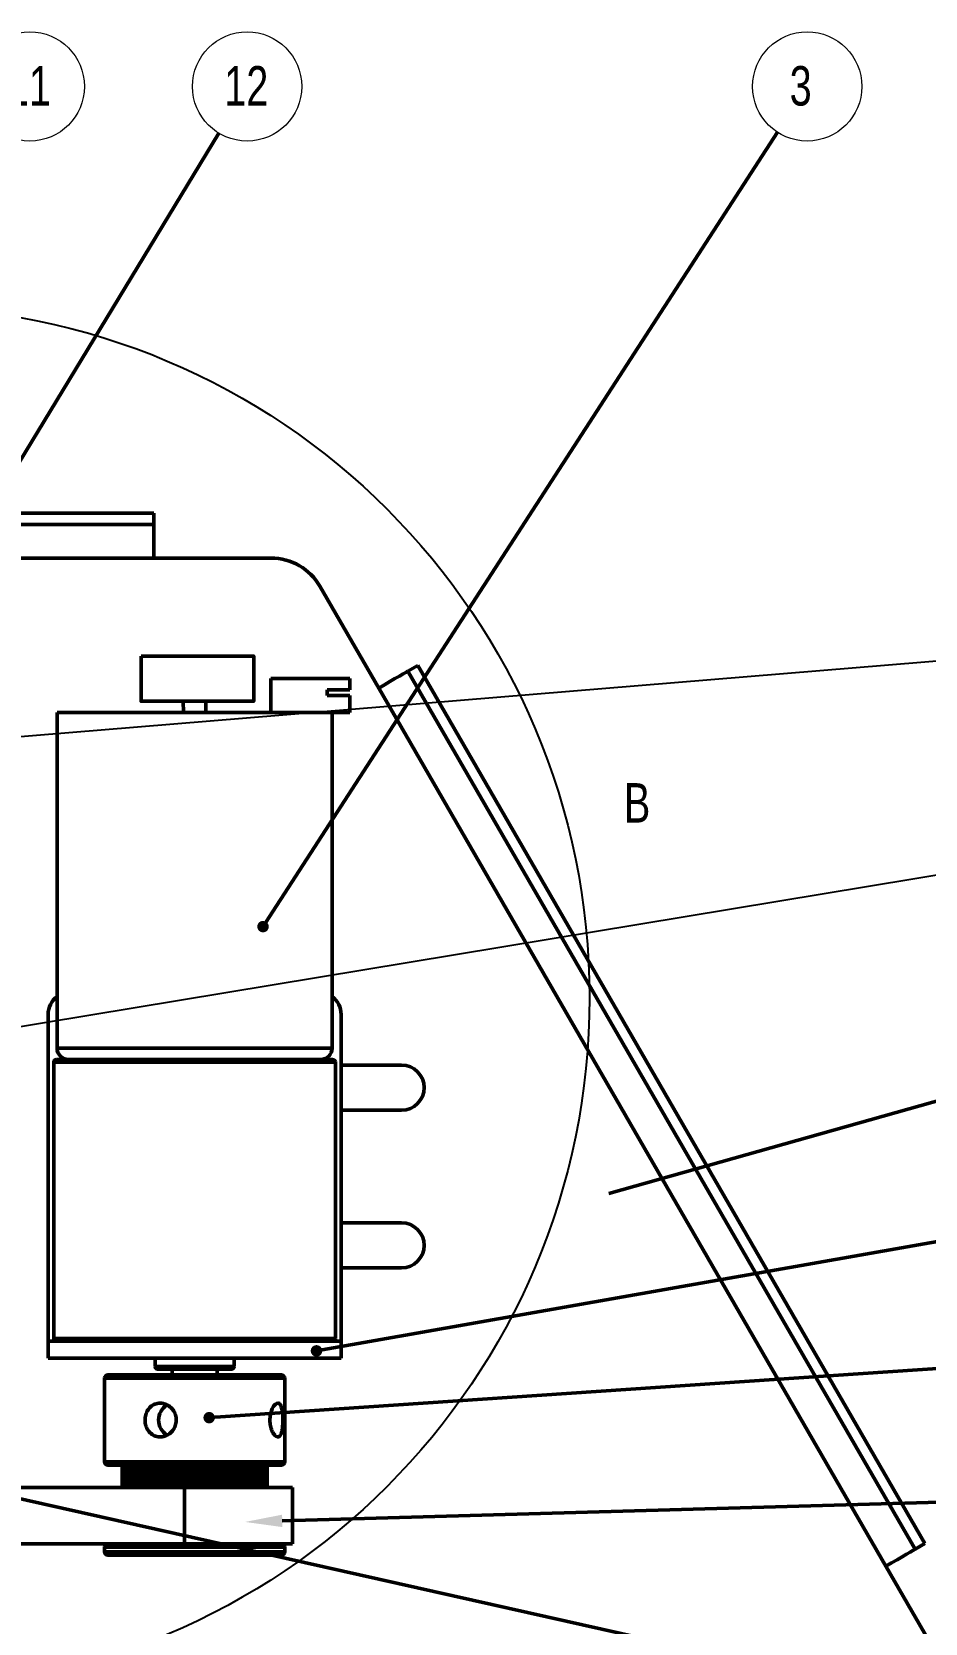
# Model space of a CAD drawing. Header units: millimetres. Extents: x 4430 to 5189, y 950 to 1287.
# Drawn here: x 4602.3 to 4681.6, y 1145.1 to 1286.3 of the extents above; entities that cross this region are included whole.
import ezdxf

# ---------------------------------------------------------------- set-up
doc = ezdxf.new("R2010")
doc.units = ezdxf.units.MM
doc.header["$LTSCALE"] = 0.5
doc.layers.add('BOL', color=7, linetype='Continuous', lineweight=50)
for name, color, linetype in [('HAT', 3, 'Continuous'), ('THIN', 8, 'Continuous'), ('TXT', 114, 'Continuous')]:
    doc.layers.add(name, color=color, linetype=linetype)
doc.styles.add('SLDTEXTSTYLE0', font='TXT', dxfattribs={"width": 0.75})

# ---------------------------------------------------------------- blocks, each defined once
blk = doc.blocks.new('_Dot')
at = {"color": 0, "linetype": 'ByBlock', "lineweight": -2}
blk.add_line((-0.5, 0), (-1, 0), dxfattribs=at)
at = {"color": 0, "linetype": 'ByBlock', "const_width": 0.5}
blk.add_lwpolyline([(-0.25, 0, 1), (0.25, 0, 1)], format="xyb", close=True, dxfattribs=at)
blk = doc.blocks.new('*U45')
at = {"layer": 'BOL'}
for p, q in [((5.99, -2.5), (5.99, 0.5)), ((5.99, 0.5), (12.99, 0.5)), ((12.99, 0.5), (12.99, -0.5)), ((12.99, -0.5), (10.99, -0.5)), ((10.99, -0.5), (10.99, -1)), ((10.99, -1), (12.99, -1)), ((12.99, -1), (12.99, -2.5)), ((11.41, -2.5), (-12.99, -2.5)), ((-1.79, -1.51), (-1.78, -2.5)), ((-0.79, -1.5), (-0.29, -1.5)), ((-0.79, -1.5), (0.21, -1.51)), ((0.21, -1.51), (0.2, -2.5)), ((12.99, -2.5), (11.41, -2.5))]:
    blk.add_line(p, q, dxfattribs=at)
blk.add_lwpolyline([(-5.54, 2.5), (4.46, 2.5), (4.46, -1.5), (-5.54, -1.5)], close=True, dxfattribs=at)
blk = doc.blocks.new('*U46')
at = {"layer": 'BOL', "color": 0, "linetype": 'ByBlock', "lineweight": -2, "transparency": 16777216}
blk.add_blockref('*U45', (4617.54, 1228.4), dxfattribs=at)

msp = doc.modelspace()

# ---------------------------------------------------------------- linework, layer by layer
at = {"color": 0, "linetype": 'Continuous', "lineweight": 18}
for centre in [(4602.131, 1281.467), (4621.413, 1281.467)]:
    msp.add_circle(centre, 4.847, dxfattribs=at)
at = {"color": 0, "linetype": 'Continuous', "lineweight": 0}
msp.add_circle((4671.113, 1281.467), 4.847, dxfattribs=at)
at = {"layer": 'BOL'}
for p, q in [((4613.123, 1243.596), (4523.123, 1243.596)), ((4613.123, 1242.596), (4613.123, 1243.596)), ((4613.123, 1242.596), (4523.123, 1242.596)), ((4613.123, 1239.596), (4613.123, 1242.596)), ((4613.123, 1239.596), (4594.946, 1239.596)), ((4623.548, 1239.596), (4613.123, 1239.596)), ((4633.091, 1228.067), (4627.878, 1237.096)), ((4634.086, 1228.641), (4634.535, 1228.901)), ((4634.535, 1228.901), (4634.928, 1229.128)), ((4634.928, 1229.128), (4635.252, 1229.314)), ((4635.252, 1229.314), (4635.492, 1229.453)), ((4635.492, 1229.453), (4635.639, 1229.538)), ((4635.639, 1229.538), (4635.689, 1229.567)), ((4635.689, 1229.567), (4636.555, 1230.067)), ((4680.689, 1151.625), (4635.689, 1229.567)), ((4681.555, 1152.125), (4636.555, 1230.067)), ((4633.091, 1228.067), (4633.598, 1228.36)), ((4678.091, 1150.125), (4633.091, 1228.067)), ((4633.598, 1228.36), (4634.086, 1228.641)), ((4604.552, 1225.896), (4604.552, 1196.096)), ((4628.952, 1196.096), (4628.952, 1225.896)), ((4603.752, 1199.096), (4603.752, 1170.096)), ((4629.752, 1199.096), (4629.752, 1170.096)), ((4604.502, 1195.096), (4629.002, 1195.096)), ((4604.552, 1196.096), (4628.952, 1196.096)), ((4604.252, 1194.846), (4604.252, 1170.346)), ((4629.252, 1194.846), (4604.252, 1194.846)), ((4629.252, 1170.346), (4629.252, 1194.846)), ((4635.123, 1194.596), (4629.752, 1194.596)), ((4629.752, 1190.596), (4635.123, 1190.596)), ((4635.123, 1180.596), (4629.752, 1180.596)), ((4629.752, 1176.596), (4635.123, 1176.596)), ((4603.752, 1170.096), (4603.752, 1168.596)), ((4603.752, 1170.096), (4629.752, 1170.096)), ((4604.252, 1170.346), (4629.252, 1170.346)), ((4629.752, 1170.096), (4629.752, 1168.596)), ((4603.752, 1168.596), (4629.752, 1168.596)), ((4613.252, 1168.596), (4613.252, 1167.846)), ((4620.252, 1167.846), (4620.252, 1168.596)), ((4608.752, 1166.796), (4608.752, 1159.396)), ((4608.752, 1166.796), (4624.752, 1166.796)), ((4609.052, 1167.096), (4624.452, 1167.096)), ((4613.252, 1167.846), (4620.252, 1167.846)), ((4620.002, 1167.596), (4613.502, 1167.596)), ((4614.752, 1167.596), (4614.752, 1167.096)), ((4618.752, 1167.096), (4618.752, 1167.596)), ((4624.752, 1159.396), (4624.752, 1166.796)), ((4608.752, 1159.396), (4624.752, 1159.396)), ((4609.052, 1159.096), (4624.452, 1159.096)), ((4610.319, 1157.096), (4610.319, 1159.096)), ((4610.33, 1157.096), (4610.33, 1159.096)), ((4610.339, 1157.096), (4610.339, 1159.096)), ((4610.382, 1157.096), (4610.382, 1159.096)), ((4610.419, 1157.096), (4610.419, 1159.096)), ((4610.453, 1157.096), (4610.453, 1159.096)), ((4610.546, 1157.096), (4610.546, 1159.096)), ((4610.607, 1157.096), (4610.607, 1159.096)), ((4610.666, 1157.096), (4610.666, 1159.096)), ((4610.808, 1157.096), (4610.808, 1159.096)), ((4610.892, 1157.096), (4610.892, 1159.096)), ((4610.975, 1157.096), (4610.975, 1159.096)), ((4611.164, 1157.096), (4611.164, 1159.096)), ((4611.27, 1157.096), (4611.27, 1159.096)), ((4611.375, 1157.096), (4611.375, 1159.096)), ((4611.608, 1157.096), (4611.608, 1159.096)), ((4611.734, 1157.096), (4611.734, 1159.096)), ((4611.859, 1157.096), (4611.859, 1159.096)), ((4612.133, 1157.096), (4612.133, 1159.096)), ((4612.278, 1157.096), (4612.278, 1159.096)), ((4612.421, 1157.096), (4612.421, 1159.096)), ((4612.731, 1157.096), (4612.731, 1159.096)), ((4612.892, 1157.096), (4612.892, 1159.096)), ((4613.051, 1157.096), (4613.051, 1159.096)), ((4613.37, 1157.096), (4613.37, 1159.096)), ((4613.392, 1157.096), (4613.392, 1159.096)), ((4613.566, 1157.096), (4613.566, 1159.096)), ((4613.74, 1157.096), (4613.74, 1159.096)), ((4614.018, 1157.096), (4614.018, 1159.096)), ((4614.106, 1157.096), (4614.106, 1159.096)), ((4614.291, 1157.096), (4614.291, 1159.096)), ((4614.476, 1157.096), (4614.476, 1159.096)), ((4614.709, 1157.096), (4614.709, 1159.096)), ((4614.862, 1157.096), (4614.862, 1159.096)), ((4615.055, 1157.096), (4615.055, 1159.096)), ((4615.248, 1157.096), (4615.248, 1159.096)), ((4615.432, 1157.096), (4615.432, 1159.096)), ((4615.635, 1157.096), (4615.635, 1159.096)), ((4615.648, 1157.096), (4615.648, 1159.096)), ((4615.846, 1157.096), (4615.846, 1159.096)), ((4616.044, 1157.096), (4616.044, 1159.096)), ((4616.176, 1157.096), (4616.176, 1159.096)), ((4616.383, 1157.096), (4616.383, 1159.096)), ((4616.451, 1157.096), (4616.451, 1159.096)), ((4616.651, 1157.096), (4616.651, 1159.096)), ((4616.851, 1157.096), (4616.851, 1159.096)), ((4616.929, 1157.096), (4616.929, 1159.096)), ((4617.137, 1157.096), (4617.137, 1159.096)), ((4617.259, 1157.096), (4617.259, 1159.096)), ((4617.458, 1157.096), (4617.458, 1159.096)), ((4617.656, 1157.096), (4617.656, 1159.096)), ((4617.679, 1157.096), (4617.679, 1159.096)), ((4617.885, 1157.096), (4617.885, 1159.096)), ((4618.059, 1157.096), (4618.059, 1159.096)), ((4618.253, 1157.096), (4618.253, 1159.096)), ((4618.447, 1157.096), (4618.447, 1159.096)), ((4618.614, 1157.096), (4618.614, 1159.096)), ((4618.838, 1157.096), (4618.838, 1159.096)), ((4619.025, 1157.096), (4619.025, 1159.096)), ((4619.212, 1157.096), (4619.212, 1159.096)), ((4619.315, 1157.096), (4619.315, 1159.096)), ((4619.585, 1157.096), (4619.585, 1159.096)), ((4619.761, 1157.096), (4619.761, 1159.096)), ((4619.937, 1157.096), (4619.937, 1159.096)), ((4619.975, 1157.096), (4619.975, 1159.096)), ((4620.287, 1157.096), (4620.287, 1159.096)), ((4620.449, 1157.096), (4620.449, 1159.096)), ((4620.613, 1157.096), (4620.613, 1159.096)), ((4620.933, 1157.096), (4620.933, 1159.096)), ((4621.079, 1157.096), (4621.079, 1159.096)), ((4621.227, 1157.096), (4621.227, 1159.096)), ((4621.513, 1157.096), (4621.513, 1159.096)), ((4621.641, 1157.096), (4621.641, 1159.096)), ((4621.771, 1157.096), (4621.771, 1159.096)), ((4622.018, 1157.096), (4622.018, 1159.096)), ((4622.126, 1157.096), (4622.126, 1159.096)), ((4622.236, 1157.096), (4622.236, 1159.096)), ((4622.44, 1157.096), (4622.44, 1159.096)), ((4622.526, 1157.096), (4622.526, 1159.096)), ((4622.614, 1157.096), (4622.614, 1159.096)), ((4622.772, 1157.096), (4622.772, 1159.096)), ((4622.835, 1157.096), (4622.835, 1159.096)), ((4622.9, 1157.096), (4622.9, 1159.096)), ((4623.01, 1157.096), (4623.01, 1159.096)), ((4623.048, 1157.096), (4623.048, 1159.096)), ((4623.089, 1157.096), (4623.089, 1159.096)), ((4623.148, 1157.096), (4623.148, 1159.096)), ((4623.162, 1157.096), (4623.162, 1159.096)), ((4623.178, 1157.096), (4623.178, 1159.096)), ((4623.186, 1157.096), (4623.186, 1159.096)), ((4615.863, 1157.096), (4567.233, 1157.096)), ((4615.863, 1152.096), (4615.863, 1157.096)), ((4625.452, 1157.096), (4615.863, 1157.096)), ((4625.452, 1152.096), (4625.452, 1157.096)), ((4615.863, 1152.096), (4567.233, 1152.096)), ((4608.752, 1151.796), (4608.752, 1151.396)), ((4608.752, 1151.796), (4624.752, 1151.796)), ((4608.752, 1151.396), (4624.752, 1151.396)), ((4625.452, 1152.096), (4615.863, 1152.096)), ((4624.752, 1151.396), (4624.752, 1151.796)), ((4679.928, 1151.186), (4680.252, 1151.372)), ((4680.252, 1151.372), (4680.492, 1151.511)), ((4680.492, 1151.511), (4680.639, 1151.596)), ((4680.639, 1151.596), (4680.689, 1151.625)), ((4680.689, 1151.625), (4681.555, 1152.125)), ((4609.052, 1151.096), (4624.452, 1151.096)), ((4678.091, 1150.125), (4678.598, 1150.418)), ((4683.304, 1141.096), (4678.091, 1150.125)), ((4678.598, 1150.418), (4679.086, 1150.699)), ((4679.086, 1150.699), (4679.535, 1150.958)), ((4679.535, 1150.958), (4679.928, 1151.186))]:
    msp.add_line(p, q, dxfattribs=at)
for points in [[(4592.856, 1234.378), (4618.899, 1277.322)], [(4623.377, 1207.743), (4668.479, 1277.398)], [(4653.498, 1183.194), (4718.887, 1201.647)], [(4628.572, 1169.41), (4718.795, 1185.297)], [(4619.062, 1163.372), (4717.295, 1170.003)], [(4570.275, 1163.039), (4717.401, 1130.072)], [(4624.532, 1154.142), (4717.286, 1156.778)]]:
    msp.add_lwpolyline(points, dxfattribs=at)
for centre, radius, start, end in [((4623.548, 1234.596), 5, 30, 90), ((4605.752, 1199.096), 2, 126.8699, 180), ((4627.752, 1199.096), 2, 0, 53.1301), ((4604.502, 1194.846), 0.25, 90, 180), ((4605.552, 1196.096), 1, 180, 270), ((4627.952, 1196.096), 1, 270, 0), ((4629.002, 1194.846), 0.25, 0, 90), ((4635.123, 1192.596), 2, 270, 90), ((4635.123, 1178.596), 2, 270, 90), ((4604.502, 1170.346), 0.25, 180, 270), ((4629.002, 1170.346), 0.25, 270, 0), ((4609.052, 1166.796), 0.3, 90, 180), ((4613.502, 1167.846), 0.25, 180, 270), ((4620.002, 1167.846), 0.25, 270, 0), ((4624.452, 1166.796), 0.3, 0, 90), ((4615.102, 1163.096), 1.547, 120.26752, 239.70947), ((4609.052, 1159.396), 0.3, 180, 270), ((4624.452, 1159.396), 0.3, 270, 0), ((4609.052, 1151.796), 0.3, 90, 180), ((4609.052, 1151.396), 0.3, 180, 270), ((4624.452, 1151.796), 0.3, 0, 90), ((4624.452, 1151.396), 0.3, 270, 0)]:
    msp.add_arc(centre, radius, start, end, dxfattribs=at)
for points, knots in [([(4613.688, 1164.596), (4613.535, 1164.58), (4613.229, 1164.547), (4612.834, 1164.294), (4612.536, 1163.918), (4612.366, 1163.444), (4612.34, 1162.934), (4612.457, 1162.445), (4612.706, 1162.029), (4613.069, 1161.727), (4613.512, 1161.579), (4613.985, 1161.602), (4614.433, 1161.789), (4614.807, 1162.121), (4615.061, 1162.564), (4615.156, 1163.068), (4615.08, 1163.571), (4614.847, 1164.02), (4614.486, 1164.367), (4614.076, 1164.565), (4613.803, 1164.587), (4613.688, 1164.596)], [0, 0, 0, 0, 0.0530531, 0.1060833, 0.1596812, 0.2136951, 0.2670791, 0.3197663, 0.3727771, 0.42662, 0.4805212, 0.5336261, 0.5863235, 0.639602, 0.6935817, 0.7472895, 0.8001477, 0.8529147, 0.9064772, 0.9604942, 1, 1, 1, 1]), ([(4624.142, 1164.596), (4624.075, 1164.58), (4623.942, 1164.547), (4623.731, 1164.294), (4623.553, 1163.918), (4623.443, 1163.444), (4623.426, 1162.934), (4623.503, 1162.445), (4623.656, 1162.029), (4623.859, 1161.727), (4624.073, 1161.579), (4624.264, 1161.602), (4624.413, 1161.789), (4624.515, 1162.121), (4624.572, 1162.564), (4624.591, 1163.068), (4624.576, 1163.571), (4624.524, 1164.02), (4624.428, 1164.367), (4624.297, 1164.565), (4624.188, 1164.587), (4624.142, 1164.596)], [0, 0, 0, 0, 0.0530523, 0.1060819, 0.1596808, 0.213695, 0.2670789, 0.3197657, 0.372777, 0.42662, 0.4805219, 0.5336253, 0.5863227, 0.6396013, 0.6935817, 0.7472892, 0.8001472, 0.852915, 0.9064764, 0.9604948, 1, 1, 1, 1])]:
    msp.add_open_spline(points, degree=3, knots=knots, dxfattribs=at)
msp.add_solid([(4624.548, 1153.592), (4621.232, 1154.048), (4624.517, 1154.692)], dxfattribs=at)
at = {"layer": 'HAT'}
msp.add_circle((4590.455, 1200.572), 61.342, dxfattribs=at)
at = {"layer": 'THIN'}
for p, q in [((4569.298, 1221.118), (4719.003, 1233.508)), ((4568.29, 1192.573), (4718.549, 1217.438))]:
    msp.add_line(p, q, dxfattribs=at)

# ---------------------------------------------------------------- block references
at = {"layer": 'BOL'}
msp.add_blockref('*U46', (0, 0), dxfattribs=at)
at = {"layer": 'BOL', "xscale": 1.016, "yscale": 1.016, "zscale": 1.016}
for p, rotation in [((4622.825, 1206.89), 237.0769378741865), ((4627.571, 1169.234), 189.9867076501678), ((4618.048, 1163.303), 183.8618811282342)]:
    msp.add_blockref('_Dot', p, dxfattribs=dict(at, rotation=rotation))

# ---------------------------------------------------------------- texts
at = {"color": 0, "linetype": 'Continuous', "lineweight": 18, "char_height": 3.5, "attachment_point": 2, "style": 'SLDTEXTSTYLE0'}
for s, insert in [('11', (4602.061, 1283.274)), ('12', (4621.342, 1283.274))]:
    msp.add_mtext(s, dxfattribs=dict(at, insert=insert))
at = {"color": 0, "linetype": 'Continuous', "lineweight": 0, "insert": (4670.531, 1283.274), "char_height": 3.5, "attachment_point": 2, "style": 'SLDTEXTSTYLE0'}
msp.add_mtext('3', dxfattribs=at)
at = {"layer": 'TXT', "style": 'SLDTEXTSTYLE0', "width": 0.75}
msp.add_text('B', height=3.5, dxfattribs=at).set_placement((4654.848, 1216.125))

doc.saveas('drawing.dxf')
